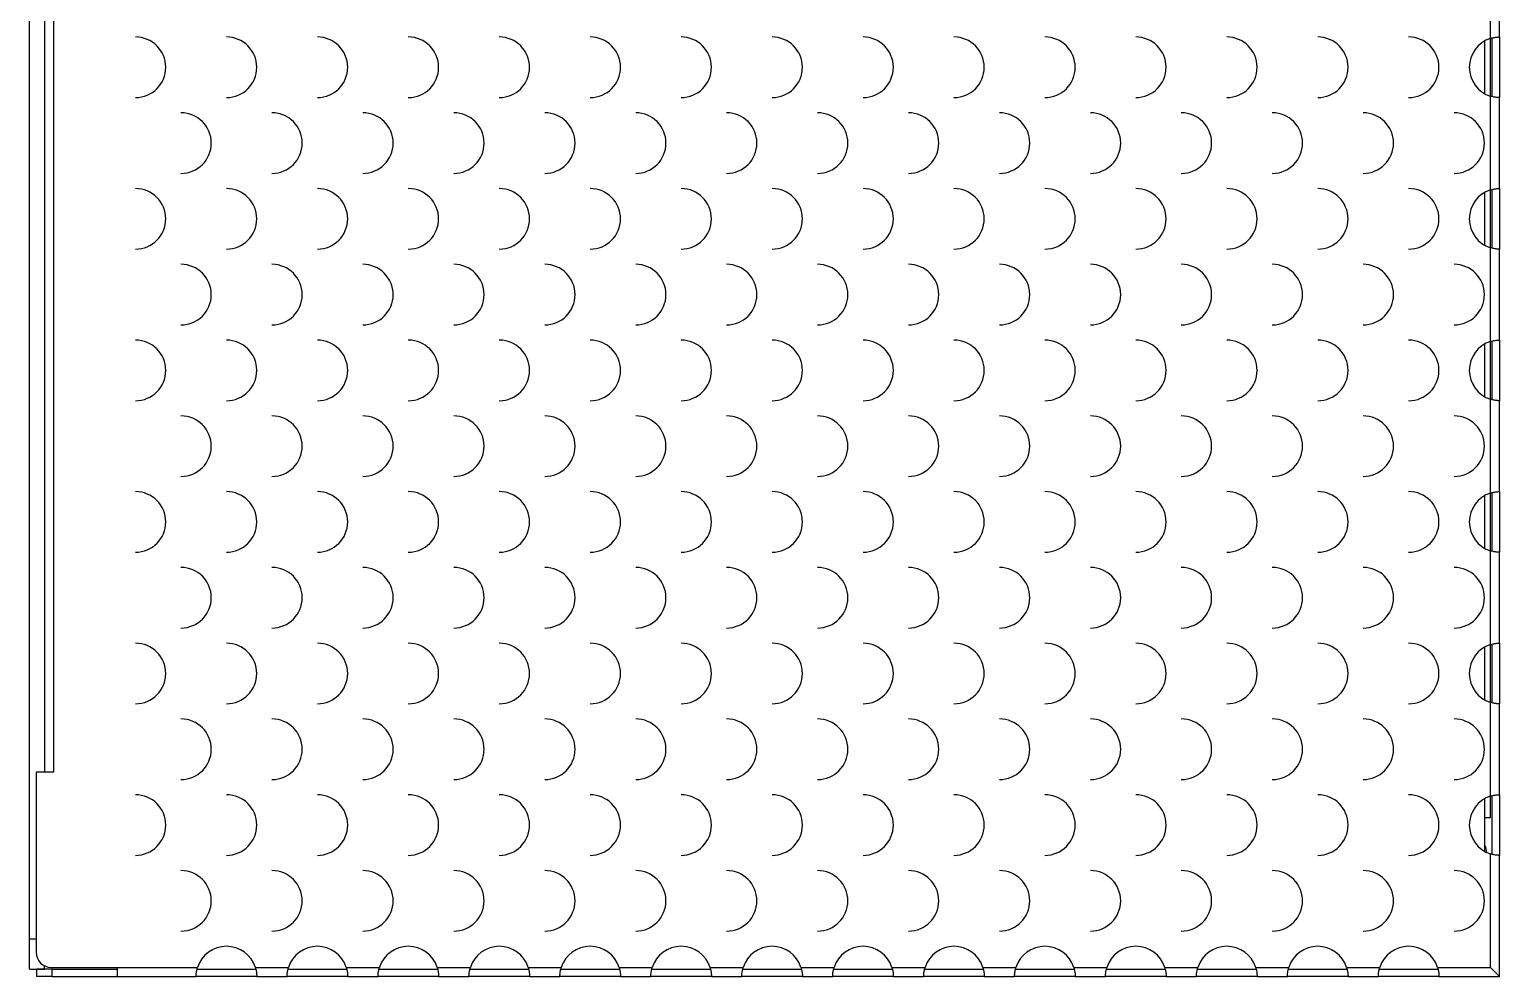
# Model space of a CAD drawing. Header units: millimetres. Extents: x -876 to 1110, y -521 to 521.
# Drawn here: x 503.5 to 600.5, y 189 to 251.5 of the extents above; entities that cross this region are included whole.
import ezdxf

# ---------------------------------------------------------------- set-up
doc = ezdxf.new("R2010")
doc.units = ezdxf.units.MM

msp = doc.modelspace()

# ---------------------------------------------------------------- linework, layer by layer
at = {"color": 7, "linetype": 'Continuous', "lineweight": 25}
for p, q in [((503.478, 189.473), (503.478, 287.973)), ((504.478, 287.973), (504.478, 202.473)), ((505.078, 275.373), (505.078, 202.473)), ((599.878, 199.473), (599.878, 275.373)), ((600.478, 250.973), (600.478, 256.973)), ((599.478, 250.705), (599.478, 247.241)), ((600.478, 240.973), (600.478, 246.973)), ((599.478, 240.705), (599.478, 237.241)), ((600.478, 230.973), (600.478, 236.973)), ((599.478, 230.705), (599.478, 227.241)), ((600.478, 220.973), (600.478, 226.973)), ((599.478, 220.705), (599.478, 217.241)), ((600.478, 210.973), (600.478, 216.973)), ((599.478, 210.705), (599.478, 207.241)), ((600.478, 200.973), (600.478, 206.973)), ((505.078, 202.473), (503.928, 202.473)), ((503.928, 202.473), (503.928, 190.573)), ((599.478, 200.705), (599.478, 197.241)), ((599.478, 199.473), (599.878, 199.473)), ((599.878, 189.573), (599.878, 197.065)), ((600.478, 188.973), (600.478, 196.973)), ((503.478, 191.473), (503.928, 191.473)), ((503.478, 189.473), (504.478, 189.473)), ((503.978, 188.973), (503.978, 189.473)), ((504.478, 189.473), (504.478, 189.68)), ((504.928, 189.573), (514.57, 189.573)), ((504.978, 188.973), (504.978, 189.473)), ((504.978, 189.473), (509.278, 189.473)), ((518.386, 189.573), (520.57, 189.573)), ((524.386, 189.573), (526.57, 189.573)), ((530.386, 189.573), (532.57, 189.573)), ((536.386, 189.573), (538.57, 189.573)), ((542.386, 189.573), (544.57, 189.573)), ((548.386, 189.573), (550.57, 189.573)), ((554.386, 189.573), (556.57, 189.573)), ((560.386, 189.573), (562.57, 189.573)), ((566.386, 189.573), (568.57, 189.573)), ((572.386, 189.573), (574.57, 189.573)), ((578.386, 189.573), (580.57, 189.573)), ((584.386, 189.573), (586.57, 189.573)), ((590.386, 189.573), (592.57, 189.573)), ((596.386, 189.573), (599.878, 189.573)), ((504.978, 188.973), (514.479, 188.973)), ((518.477, 188.973), (520.479, 188.973)), ((524.477, 188.973), (526.479, 188.973)), ((530.477, 188.973), (532.479, 188.973)), ((536.477, 188.973), (538.479, 188.973)), ((542.477, 188.973), (544.479, 188.973)), ((548.477, 188.973), (550.479, 188.973)), ((554.477, 188.973), (556.479, 188.973)), ((560.477, 188.973), (562.479, 188.973)), ((566.477, 188.973), (568.479, 188.973)), ((572.477, 188.973), (574.479, 188.973)), ((578.477, 188.973), (580.479, 188.973)), ((584.477, 188.973), (586.479, 188.973)), ((590.477, 188.973), (592.479, 188.973)), ((596.477, 188.973), (599.878, 188.973)), ((599.878, 188.981), (599.878, 188.973)), ((599.978, 188.973), (600.478, 188.973))]:
    msp.add_line(p, q, dxfattribs=at)
for centre, radius, start, end in [((510.478, 248.973), 2, 270, 90), ((516.478, 248.973), 2, 270, 90), ((522.478, 248.973), 2, 270, 90), ((528.478, 248.973), 2, 270, 90), ((534.478, 248.973), 2, 270, 90), ((540.478, 248.973), 2, 270, 90), ((546.478, 248.973), 2, 270, 90), ((552.478, 248.973), 2, 270, 90), ((558.478, 248.973), 2, 270, 90), ((564.478, 248.973), 2, 270, 90), ((570.478, 248.973), 2, 270, 90), ((576.478, 248.973), 2, 270, 90), ((582.478, 248.973), 2, 270, 90), ((588.478, 248.973), 2, 270, 90), ((594.478, 248.973), 2, 270, 90), ((600.478, 248.973), 2, 107.4576, 252.5424), ((513.478, 243.973), 2, 270, 90), ((519.478, 243.973), 2, 270, 90), ((525.478, 243.973), 2, 270, 90), ((531.478, 243.973), 2, 270, 90), ((537.478, 243.973), 2, 270, 90), ((543.478, 243.973), 2, 270, 90), ((549.478, 243.973), 2, 270, 90), ((555.478, 243.973), 2, 270, 90), ((561.478, 243.973), 2, 270, 90), ((567.478, 243.973), 2, 270, 90), ((573.478, 243.973), 2, 270, 90), ((579.478, 243.973), 2, 270, 90), ((585.478, 243.973), 2, 270, 90), ((591.478, 243.973), 2, 270, 90), ((597.478, 243.973), 2, 270, 90), ((510.478, 238.973), 2, 270, 90), ((516.478, 238.973), 2, 270, 90), ((522.478, 238.973), 2, 270, 90), ((528.478, 238.973), 2, 270, 90), ((534.478, 238.973), 2, 270, 90), ((540.478, 238.973), 2, 270, 90), ((546.478, 238.973), 2, 270, 90), ((552.478, 238.973), 2, 270, 90), ((558.478, 238.973), 2, 270, 90), ((564.478, 238.973), 2, 270, 90), ((570.478, 238.973), 2, 270, 90), ((576.478, 238.973), 2, 270, 90), ((582.478, 238.973), 2, 270, 90), ((588.478, 238.973), 2, 270, 90), ((594.478, 238.973), 2, 270, 90), ((600.478, 238.973), 2, 107.4576, 252.5424), ((513.478, 233.973), 2, 270, 90), ((519.478, 233.973), 2, 270, 90), ((525.478, 233.973), 2, 270, 90), ((531.478, 233.973), 2, 270, 90), ((537.478, 233.973), 2, 270, 90), ((543.478, 233.973), 2, 270, 90), ((549.478, 233.973), 2, 270, 90), ((555.478, 233.973), 2, 270, 90), ((561.478, 233.973), 2, 270, 90), ((567.478, 233.973), 2, 270, 90), ((573.478, 233.973), 2, 270, 90), ((579.478, 233.973), 2, 270, 90), ((585.478, 233.973), 2, 270, 90), ((591.478, 233.973), 2, 270, 90), ((597.478, 233.973), 2, 270, 90), ((510.478, 228.973), 2, 270, 90), ((516.478, 228.973), 2, 270, 90), ((522.478, 228.973), 2, 270, 90), ((528.478, 228.973), 2, 270, 90), ((534.478, 228.973), 2, 270, 90), ((540.478, 228.973), 2, 270, 90), ((546.478, 228.973), 2, 270, 90), ((552.478, 228.973), 2, 270, 90), ((558.478, 228.973), 2, 270, 90), ((564.478, 228.973), 2, 270, 90), ((570.478, 228.973), 2, 270, 90), ((576.478, 228.973), 2, 270, 90), ((582.478, 228.973), 2, 270, 90), ((588.478, 228.973), 2, 270, 90), ((594.478, 228.973), 2, 270, 90), ((600.478, 228.973), 2, 107.4576, 252.5424), ((513.478, 223.973), 2, 270, 90), ((519.478, 223.973), 2, 270, 90), ((525.478, 223.973), 2, 270, 90), ((531.478, 223.973), 2, 270, 90), ((537.478, 223.973), 2, 270, 90), ((543.478, 223.973), 2, 270, 90), ((549.478, 223.973), 2, 270, 90), ((555.478, 223.973), 2, 270, 90), ((561.478, 223.973), 2, 270, 90), ((567.478, 223.973), 2, 270, 90), ((573.478, 223.973), 2, 270, 90), ((579.478, 223.973), 2, 270, 90), ((585.478, 223.973), 2, 270, 90), ((591.478, 223.973), 2, 270, 90), ((597.478, 223.973), 2, 270, 90), ((510.478, 218.973), 2, 270, 90), ((516.478, 218.973), 2, 270, 90), ((522.478, 218.973), 2, 270, 90), ((528.478, 218.973), 2, 270, 90), ((534.478, 218.973), 2, 270, 90), ((540.478, 218.973), 2, 270, 90), ((546.478, 218.973), 2, 270, 90), ((552.478, 218.973), 2, 270, 90), ((558.478, 218.973), 2, 270, 90), ((564.478, 218.973), 2, 270, 90), ((570.478, 218.973), 2, 270, 90), ((576.478, 218.973), 2, 270, 90), ((582.478, 218.973), 2, 270, 90), ((588.478, 218.973), 2, 270, 90), ((594.478, 218.973), 2, 270, 90), ((600.478, 218.973), 2, 107.4576, 252.5424), ((513.478, 213.973), 2, 270, 90), ((519.478, 213.973), 2, 270, 90), ((525.478, 213.973), 2, 270, 90), ((531.478, 213.973), 2, 270, 90), ((537.478, 213.973), 2, 270, 90), ((543.478, 213.973), 2, 270, 90), ((549.478, 213.973), 2, 270, 90), ((555.478, 213.973), 2, 270, 90), ((561.478, 213.973), 2, 270, 90), ((567.478, 213.973), 2, 270, 90), ((573.478, 213.973), 2, 270, 90), ((579.478, 213.973), 2, 270, 90), ((585.478, 213.973), 2, 270, 90), ((591.478, 213.973), 2, 270, 90), ((597.478, 213.973), 2, 270, 90), ((510.478, 208.973), 2, 270, 90), ((516.478, 208.973), 2, 270, 90), ((522.478, 208.973), 2, 270, 90), ((528.478, 208.973), 2, 270, 90), ((534.478, 208.973), 2, 270, 90), ((540.478, 208.973), 2, 270, 90), ((546.478, 208.973), 2, 270, 90), ((552.478, 208.973), 2, 270, 90), ((558.478, 208.973), 2, 270, 90), ((564.478, 208.973), 2, 270, 90), ((570.478, 208.973), 2, 270, 90), ((576.478, 208.973), 2, 270, 90), ((582.478, 208.973), 2, 270, 90), ((588.478, 208.973), 2, 270, 90), ((594.478, 208.973), 2, 270, 90), ((600.478, 208.973), 2, 107.4576, 252.5424), ((513.478, 203.973), 2, 270, 90), ((519.478, 203.973), 2, 270, 90), ((525.478, 203.973), 2, 270, 90), ((531.478, 203.973), 2, 270, 90), ((537.478, 203.973), 2, 270, 90), ((543.478, 203.973), 2, 270, 90), ((549.478, 203.973), 2, 270, 90), ((555.478, 203.973), 2, 270, 90), ((561.478, 203.973), 2, 270, 90), ((567.478, 203.973), 2, 270, 90), ((573.478, 203.973), 2, 270, 90), ((579.478, 203.973), 2, 270, 90), ((585.478, 203.973), 2, 270, 90), ((591.478, 203.973), 2, 270, 90), ((597.478, 203.973), 2, 270, 90), ((510.478, 198.973), 2, 270, 90), ((516.478, 198.973), 2, 270, 90), ((522.478, 198.973), 2, 270, 90), ((528.478, 198.973), 2, 270, 90), ((534.478, 198.973), 2, 270, 90), ((540.478, 198.973), 2, 270, 90), ((546.478, 198.973), 2, 270, 90), ((552.478, 198.973), 2, 270, 90), ((558.478, 198.973), 2, 270, 90), ((564.478, 198.973), 2, 270, 90), ((570.478, 198.973), 2, 270, 90), ((576.478, 198.973), 2, 270, 90), ((582.478, 198.973), 2, 270, 90), ((588.478, 198.973), 2, 270, 90), ((594.478, 198.973), 2, 270, 90), ((600.478, 198.973), 2, 107.4576, 252.5424), ((598.154, 196.973), 1.5, 6.99766, 28.03117), ((513.478, 193.973), 2, 270, 90), ((519.478, 193.973), 2, 270, 90), ((525.478, 193.973), 2, 270, 90), ((531.478, 193.973), 2, 270, 90), ((537.478, 193.973), 2, 270, 90), ((543.478, 193.973), 2, 270, 90), ((549.478, 193.973), 2, 270, 90), ((555.478, 193.973), 2, 270, 90), ((561.478, 193.973), 2, 270, 90), ((567.478, 193.973), 2, 270, 90), ((573.478, 193.973), 2, 270, 90), ((579.478, 193.973), 2, 270, 90), ((585.478, 193.973), 2, 270, 90), ((591.478, 193.973), 2, 270, 90), ((597.478, 193.973), 2, 270, 90), ((504.928, 190.573), 1, 180, 270), ((516.478, 188.973), 2, 17.4576, 162.5424), ((522.478, 188.973), 2, 17.4576, 162.5424), ((528.478, 188.973), 2, 17.4576, 162.5424), ((534.478, 188.973), 2, 17.4576, 162.5424), ((540.478, 188.973), 2, 17.4576, 162.5424), ((546.478, 188.973), 2, 17.4576, 162.5424), ((552.478, 188.973), 2, 17.4576, 162.5424), ((558.478, 188.973), 2, 17.4576, 162.5424), ((564.478, 188.973), 2, 17.4576, 162.5424), ((570.478, 188.973), 2, 17.4576, 162.5424), ((576.478, 188.973), 2, 17.4576, 162.5424), ((582.478, 188.973), 2, 17.4576, 162.5424), ((588.478, 188.973), 2, 17.4576, 162.5424), ((594.478, 188.973), 2, 17.4576, 162.5424)]:
    msp.add_arc(centre, radius, start, end, dxfattribs=at)
for points, knots in [([(599.878, 250.881), (599.952, 250.901), (600.066, 250.932), (600.206, 250.955), (600.317, 250.968), (600.405, 250.971), (600.466, 250.973), (600.474, 250.973), (600.478, 250.973)], [0, 0, 0, 0, 0.242515, 0.369046, 0.499306, 0.689606, 0.829886, 1, 1, 1, 1]), ([(599.978, 247.036), (599.978, 247.062), (599.978, 247.103), (599.978, 247.344), (599.978, 247.594), (599.978, 247.902), (599.978, 248.353), (599.978, 248.973), (599.978, 249.592), (599.978, 250.044), (599.978, 250.352), (599.978, 250.602), (599.978, 250.843), (599.978, 250.883), (599.978, 250.909)], [0, 0, 0, 0, 0.119722, 0.184866, 0.25, 0.315137, 0.380278, 0.5, 0.619722, 0.684866, 0.75, 0.815137, 0.880278, 1, 1, 1, 1]), ([(600.478, 250.973), (600.478, 250.946), (600.478, 250.905), (600.478, 250.656), (600.478, 250.397), (600.478, 250.079), (600.478, 249.613), (600.478, 249.224), (600.478, 248.973)], [0, 0, 0, 0, 0.239443, 0.369557, 0.5, 0.630104, 0.760557, 1, 1, 1, 1]), ([(600.478, 248.973), (600.478, 248.721), (600.478, 248.333), (600.478, 247.867), (600.478, 247.549), (600.478, 247.29), (600.478, 247.041), (600.478, 247), (600.478, 246.973)], [0, 0, 0, 0, 0.239443, 0.369557, 0.5, 0.630104, 0.760557, 1, 1, 1, 1]), ([(600.478, 246.973), (600.474, 246.973), (600.466, 246.973), (600.405, 246.975), (600.318, 246.978), (600.207, 246.991), (600.067, 247.013), (599.953, 247.045), (599.878, 247.065)], [0, 0, 0, 0, 0.1690981, 0.308707, 0.4987009, 0.6294235, 0.7564395, 1, 1, 1, 1]), ([(599.878, 240.881), (599.952, 240.901), (600.066, 240.932), (600.206, 240.955), (600.317, 240.968), (600.405, 240.971), (600.466, 240.973), (600.474, 240.973), (600.478, 240.973)], [0, 0, 0, 0, 0.2425154, 0.3690465, 0.4993063, 0.6896056, 0.8298865, 1, 1, 1, 1]), ([(599.978, 237.036), (599.978, 237.062), (599.978, 237.103), (599.978, 237.344), (599.978, 237.594), (599.978, 237.902), (599.978, 238.353), (599.978, 238.973), (599.978, 239.592), (599.978, 240.044), (599.978, 240.352), (599.978, 240.602), (599.978, 240.843), (599.978, 240.883), (599.978, 240.909)], [0, 0, 0, 0, 0.119722, 0.184866, 0.25, 0.315137, 0.380278, 0.5, 0.619722, 0.684866, 0.75, 0.815137, 0.880278, 1, 1, 1, 1]), ([(600.478, 240.973), (600.478, 240.946), (600.478, 240.905), (600.478, 240.656), (600.478, 240.397), (600.478, 240.079), (600.478, 239.613), (600.478, 239.224), (600.478, 238.973)], [0, 0, 0, 0, 0.239443, 0.369557, 0.5, 0.630104, 0.760557, 1, 1, 1, 1]), ([(600.478, 238.973), (600.478, 238.721), (600.478, 238.333), (600.478, 237.867), (600.478, 237.549), (600.478, 237.29), (600.478, 237.041), (600.478, 237), (600.478, 236.973)], [0, 0, 0, 0, 0.239443, 0.369557, 0.5, 0.630104, 0.760557, 1, 1, 1, 1]), ([(600.478, 236.973), (600.474, 236.973), (600.466, 236.973), (600.405, 236.975), (600.318, 236.978), (600.207, 236.991), (600.067, 237.013), (599.953, 237.045), (599.878, 237.065)], [0, 0, 0, 0, 0.1690981, 0.308707, 0.4987009, 0.6294235, 0.7564395, 1, 1, 1, 1]), ([(599.878, 230.881), (599.952, 230.901), (600.066, 230.932), (600.206, 230.955), (600.317, 230.968), (600.405, 230.971), (600.466, 230.973), (600.474, 230.973), (600.478, 230.973)], [0, 0, 0, 0, 0.242515, 0.369046, 0.499306, 0.689606, 0.829886, 1, 1, 1, 1]), ([(599.978, 227.036), (599.978, 227.062), (599.978, 227.103), (599.978, 227.344), (599.978, 227.594), (599.978, 227.902), (599.978, 228.353), (599.978, 228.973), (599.978, 229.592), (599.978, 230.044), (599.978, 230.352), (599.978, 230.602), (599.978, 230.843), (599.978, 230.883), (599.978, 230.909)], [0, 0, 0, 0, 0.119722, 0.184866, 0.25, 0.315137, 0.380278, 0.5, 0.619722, 0.684866, 0.75, 0.815137, 0.880278, 1, 1, 1, 1]), ([(600.478, 230.973), (600.478, 230.946), (600.478, 230.905), (600.478, 230.656), (600.478, 230.397), (600.478, 230.079), (600.478, 229.613), (600.478, 229.224), (600.478, 228.973)], [0, 0, 0, 0, 0.239443, 0.369557, 0.5, 0.630104, 0.760557, 1, 1, 1, 1]), ([(600.478, 228.973), (600.478, 228.721), (600.478, 228.333), (600.478, 227.867), (600.478, 227.549), (600.478, 227.29), (600.478, 227.041), (600.478, 227), (600.478, 226.973)], [0, 0, 0, 0, 0.239443, 0.369557, 0.5, 0.630104, 0.760557, 1, 1, 1, 1]), ([(600.478, 226.973), (600.474, 226.973), (600.466, 226.973), (600.405, 226.975), (600.318, 226.978), (600.207, 226.991), (600.067, 227.013), (599.953, 227.045), (599.878, 227.065)], [0, 0, 0, 0, 0.169098, 0.308707, 0.498701, 0.629424, 0.75644, 1, 1, 1, 1]), ([(599.878, 220.881), (599.952, 220.901), (600.066, 220.932), (600.206, 220.955), (600.317, 220.968), (600.405, 220.971), (600.466, 220.973), (600.474, 220.973), (600.478, 220.973)], [0, 0, 0, 0, 0.242515, 0.369046, 0.499306, 0.689606, 0.829886, 1, 1, 1, 1]), ([(599.978, 217.036), (599.978, 217.062), (599.978, 217.103), (599.978, 217.344), (599.978, 217.594), (599.978, 217.902), (599.978, 218.353), (599.978, 218.973), (599.978, 219.592), (599.978, 220.044), (599.978, 220.352), (599.978, 220.602), (599.978, 220.843), (599.978, 220.883), (599.978, 220.909)], [0, 0, 0, 0, 0.119722, 0.184866, 0.25, 0.315137, 0.380278, 0.5, 0.619722, 0.684866, 0.75, 0.815137, 0.880278, 1, 1, 1, 1]), ([(600.478, 220.973), (600.478, 220.946), (600.478, 220.905), (600.478, 220.656), (600.478, 220.397), (600.478, 220.079), (600.478, 219.613), (600.478, 219.224), (600.478, 218.973)], [0, 0, 0, 0, 0.239443, 0.369557, 0.5, 0.630104, 0.760557, 1, 1, 1, 1]), ([(600.478, 218.973), (600.478, 218.721), (600.478, 218.333), (600.478, 217.867), (600.478, 217.549), (600.478, 217.29), (600.478, 217.041), (600.478, 217), (600.478, 216.973)], [0, 0, 0, 0, 0.239443, 0.369557, 0.5, 0.630104, 0.760557, 1, 1, 1, 1]), ([(600.478, 216.973), (600.474, 216.973), (600.466, 216.973), (600.405, 216.975), (600.318, 216.978), (600.207, 216.991), (600.067, 217.013), (599.953, 217.045), (599.878, 217.065)], [0, 0, 0, 0, 0.169098, 0.308707, 0.498701, 0.629424, 0.75644, 1, 1, 1, 1]), ([(599.878, 210.881), (599.952, 210.901), (600.066, 210.932), (600.206, 210.955), (600.317, 210.968), (600.405, 210.971), (600.466, 210.973), (600.474, 210.973), (600.478, 210.973)], [0, 0, 0, 0, 0.242515, 0.369046, 0.499306, 0.689606, 0.829886, 1, 1, 1, 1]), ([(599.978, 207.036), (599.978, 207.062), (599.978, 207.103), (599.978, 207.344), (599.978, 207.594), (599.978, 207.902), (599.978, 208.353), (599.978, 208.973), (599.978, 209.592), (599.978, 210.044), (599.978, 210.352), (599.978, 210.602), (599.978, 210.843), (599.978, 210.883), (599.978, 210.909)], [0, 0, 0, 0, 0.119722, 0.184866, 0.25, 0.315137, 0.380278, 0.5, 0.619722, 0.684866, 0.75, 0.815137, 0.880278, 1, 1, 1, 1]), ([(600.478, 210.973), (600.478, 210.946), (600.478, 210.905), (600.478, 210.656), (600.478, 210.397), (600.478, 210.079), (600.478, 209.613), (600.478, 209.224), (600.478, 208.973)], [0, 0, 0, 0, 0.239443, 0.369557, 0.5, 0.630104, 0.760557, 1, 1, 1, 1]), ([(600.478, 208.973), (600.478, 208.721), (600.478, 208.333), (600.478, 207.867), (600.478, 207.549), (600.478, 207.29), (600.478, 207.041), (600.478, 207), (600.478, 206.973)], [0, 0, 0, 0, 0.2394431, 0.3695566, 0.4999999, 0.6301039, 0.7605569, 1, 1, 1, 1]), ([(600.478, 206.973), (600.474, 206.973), (600.466, 206.973), (600.405, 206.975), (600.318, 206.978), (600.207, 206.991), (600.067, 207.013), (599.953, 207.045), (599.878, 207.065)], [0, 0, 0, 0, 0.169098, 0.308707, 0.498701, 0.629424, 0.75644, 1, 1, 1, 1]), ([(599.878, 200.881), (599.952, 200.901), (600.066, 200.932), (600.206, 200.955), (600.317, 200.968), (600.405, 200.971), (600.466, 200.973), (600.474, 200.973), (600.478, 200.973)], [0, 0, 0, 0, 0.242515, 0.369046, 0.499306, 0.689606, 0.829886, 1, 1, 1, 1]), ([(599.978, 197.036), (599.978, 197.062), (599.978, 197.103), (599.978, 197.344), (599.978, 197.594), (599.978, 197.902), (599.978, 198.353), (599.978, 198.973), (599.978, 199.592), (599.978, 200.044), (599.978, 200.352), (599.978, 200.602), (599.978, 200.843), (599.978, 200.883), (599.978, 200.909)], [0, 0, 0, 0, 0.119722, 0.184866, 0.25, 0.315137, 0.380278, 0.5, 0.619722, 0.684866, 0.75, 0.815137, 0.880278, 1, 1, 1, 1]), ([(600.478, 200.973), (600.478, 200.946), (600.478, 200.905), (600.478, 200.656), (600.478, 200.397), (600.478, 200.079), (600.478, 199.613), (600.478, 199.224), (600.478, 198.973)], [0, 0, 0, 0, 0.239443, 0.369557, 0.5, 0.630104, 0.760557, 1, 1, 1, 1]), ([(600.478, 198.973), (600.478, 198.721), (600.478, 198.333), (600.478, 197.867), (600.478, 197.549), (600.478, 197.29), (600.478, 197.041), (600.478, 197), (600.478, 196.973)], [0, 0, 0, 0, 0.239443, 0.369557, 0.5, 0.630104, 0.760557, 1, 1, 1, 1]), ([(600.478, 196.973), (600.474, 196.973), (600.466, 196.973), (600.405, 196.975), (600.318, 196.978), (600.207, 196.991), (600.067, 197.013), (599.953, 197.045), (599.878, 197.065)], [0, 0, 0, 0, 0.169098, 0.308707, 0.498701, 0.629424, 0.75644, 1, 1, 1, 1]), ([(514.479, 188.973), (514.479, 188.977), (514.479, 188.985), (514.48, 189.045), (514.483, 189.133), (514.496, 189.244), (514.519, 189.385), (514.55, 189.498), (514.57, 189.573)], [0, 0, 0, 0, 0.169506, 0.30926, 0.498764, 0.630195, 0.75744, 1, 1, 1, 1]), ([(514.543, 189.473), (514.58, 189.473), (514.659, 189.473), (515.113, 189.473), (515.751, 189.473), (516.478, 189.473), (517.204, 189.473), (517.843, 189.473), (518.296, 189.473), (518.375, 189.473), (518.413, 189.473)], [0, 0, 0, 0, 0.120405, 0.250025, 0.379644, 0.500017, 0.620384, 0.749985, 0.879586, 1, 1, 1, 1]), ([(518.386, 189.573), (518.406, 189.499), (518.437, 189.385), (518.459, 189.245), (518.473, 189.134), (518.476, 189.046), (518.477, 188.985), (518.477, 188.977), (518.477, 188.973)], [0, 0, 0, 0, 0.241708, 0.368432, 0.499276, 0.689327, 0.82968, 1, 1, 1, 1]), ([(520.479, 188.973), (520.479, 188.977), (520.479, 188.985), (520.48, 189.045), (520.483, 189.133), (520.496, 189.244), (520.519, 189.385), (520.55, 189.498), (520.57, 189.573)], [0, 0, 0, 0, 0.169506, 0.30926, 0.498764, 0.630195, 0.75744, 1, 1, 1, 1]), ([(520.543, 189.473), (520.58, 189.473), (520.659, 189.473), (521.113, 189.473), (521.751, 189.473), (522.478, 189.473), (523.204, 189.473), (523.843, 189.473), (524.296, 189.473), (524.375, 189.473), (524.413, 189.473)], [0, 0, 0, 0, 0.120405, 0.250025, 0.379644, 0.500017, 0.620384, 0.749985, 0.879586, 1, 1, 1, 1]), ([(524.386, 189.573), (524.406, 189.499), (524.437, 189.385), (524.459, 189.245), (524.473, 189.134), (524.476, 189.046), (524.477, 188.985), (524.477, 188.977), (524.477, 188.973)], [0, 0, 0, 0, 0.241708, 0.368432, 0.499276, 0.689327, 0.82968, 1, 1, 1, 1]), ([(526.479, 188.973), (526.479, 188.977), (526.479, 188.985), (526.48, 189.045), (526.483, 189.133), (526.496, 189.244), (526.519, 189.385), (526.55, 189.498), (526.57, 189.573)], [0, 0, 0, 0, 0.1695064, 0.3092602, 0.498764, 0.6301951, 0.7574402, 1, 1, 1, 1]), ([(526.543, 189.473), (526.58, 189.473), (526.659, 189.473), (527.113, 189.473), (527.751, 189.473), (528.478, 189.473), (529.204, 189.473), (529.843, 189.473), (530.296, 189.473), (530.375, 189.473), (530.413, 189.473)], [0, 0, 0, 0, 0.1204049, 0.2500246, 0.3796443, 0.5000174, 0.6203835, 0.7499846, 0.8795857, 1, 1, 1, 1]), ([(530.386, 189.573), (530.406, 189.499), (530.437, 189.385), (530.459, 189.245), (530.473, 189.134), (530.476, 189.046), (530.477, 188.985), (530.477, 188.977), (530.477, 188.973)], [0, 0, 0, 0, 0.2417082, 0.3684317, 0.499276, 0.6893274, 0.8296805, 1, 1, 1, 1]), ([(532.479, 188.973), (532.479, 188.977), (532.479, 188.985), (532.48, 189.045), (532.483, 189.133), (532.496, 189.244), (532.519, 189.385), (532.55, 189.498), (532.57, 189.573)], [0, 0, 0, 0, 0.169506, 0.30926, 0.498764, 0.630195, 0.75744, 1, 1, 1, 1]), ([(532.543, 189.473), (532.58, 189.473), (532.659, 189.473), (533.113, 189.473), (533.751, 189.473), (534.478, 189.473), (535.204, 189.473), (535.843, 189.473), (536.296, 189.473), (536.375, 189.473), (536.413, 189.473)], [0, 0, 0, 0, 0.120405, 0.250025, 0.379644, 0.500017, 0.620384, 0.749985, 0.879586, 1, 1, 1, 1]), ([(536.386, 189.573), (536.406, 189.499), (536.437, 189.385), (536.459, 189.245), (536.473, 189.134), (536.476, 189.046), (536.477, 188.985), (536.477, 188.977), (536.477, 188.973)], [0, 0, 0, 0, 0.241708, 0.368432, 0.499276, 0.689327, 0.82968, 1, 1, 1, 1]), ([(538.479, 188.973), (538.479, 188.977), (538.479, 188.985), (538.48, 189.045), (538.483, 189.133), (538.496, 189.244), (538.519, 189.385), (538.55, 189.498), (538.57, 189.573)], [0, 0, 0, 0, 0.169506, 0.30926, 0.498764, 0.630195, 0.75744, 1, 1, 1, 1]), ([(538.543, 189.473), (538.58, 189.473), (538.659, 189.473), (539.113, 189.473), (539.751, 189.473), (540.478, 189.473), (541.204, 189.473), (541.843, 189.473), (542.296, 189.473), (542.375, 189.473), (542.413, 189.473)], [0, 0, 0, 0, 0.120405, 0.250025, 0.379644, 0.500017, 0.620384, 0.749985, 0.879586, 1, 1, 1, 1]), ([(542.386, 189.573), (542.406, 189.499), (542.437, 189.385), (542.459, 189.245), (542.473, 189.134), (542.476, 189.046), (542.477, 188.985), (542.477, 188.977), (542.477, 188.973)], [0, 0, 0, 0, 0.241708, 0.368432, 0.499276, 0.689327, 0.82968, 1, 1, 1, 1]), ([(544.479, 188.973), (544.479, 188.977), (544.479, 188.985), (544.48, 189.045), (544.483, 189.133), (544.496, 189.244), (544.519, 189.385), (544.55, 189.498), (544.57, 189.573)], [0, 0, 0, 0, 0.169506, 0.30926, 0.498764, 0.630195, 0.75744, 1, 1, 1, 1]), ([(544.543, 189.473), (544.58, 189.473), (544.659, 189.473), (545.113, 189.473), (545.751, 189.473), (546.478, 189.473), (547.204, 189.473), (547.843, 189.473), (548.296, 189.473), (548.375, 189.473), (548.413, 189.473)], [0, 0, 0, 0, 0.120405, 0.250025, 0.379644, 0.500017, 0.620384, 0.749985, 0.879586, 1, 1, 1, 1]), ([(548.386, 189.573), (548.406, 189.499), (548.437, 189.385), (548.459, 189.245), (548.473, 189.134), (548.476, 189.046), (548.477, 188.985), (548.477, 188.977), (548.477, 188.973)], [0, 0, 0, 0, 0.241708, 0.368432, 0.499276, 0.689327, 0.82968, 1, 1, 1, 1]), ([(550.479, 188.973), (550.479, 188.977), (550.479, 188.985), (550.48, 189.045), (550.483, 189.133), (550.496, 189.244), (550.519, 189.385), (550.55, 189.498), (550.57, 189.573)], [0, 0, 0, 0, 0.169506, 0.30926, 0.498764, 0.630195, 0.75744, 1, 1, 1, 1]), ([(550.543, 189.473), (550.58, 189.473), (550.659, 189.473), (551.113, 189.473), (551.751, 189.473), (552.478, 189.473), (553.204, 189.473), (553.843, 189.473), (554.296, 189.473), (554.375, 189.473), (554.413, 189.473)], [0, 0, 0, 0, 0.120405, 0.250025, 0.379644, 0.500017, 0.620384, 0.749985, 0.879586, 1, 1, 1, 1]), ([(554.386, 189.573), (554.406, 189.499), (554.437, 189.385), (554.459, 189.245), (554.473, 189.134), (554.476, 189.046), (554.477, 188.985), (554.477, 188.977), (554.477, 188.973)], [0, 0, 0, 0, 0.241708, 0.368432, 0.499276, 0.689327, 0.82968, 1, 1, 1, 1]), ([(556.479, 188.973), (556.479, 188.977), (556.479, 188.985), (556.48, 189.045), (556.483, 189.133), (556.496, 189.244), (556.519, 189.385), (556.55, 189.498), (556.57, 189.573)], [0, 0, 0, 0, 0.169506, 0.30926, 0.498764, 0.630195, 0.75744, 1, 1, 1, 1]), ([(556.543, 189.473), (556.58, 189.473), (556.659, 189.473), (557.113, 189.473), (557.751, 189.473), (558.478, 189.473), (559.204, 189.473), (559.843, 189.473), (560.296, 189.473), (560.375, 189.473), (560.413, 189.473)], [0, 0, 0, 0, 0.120405, 0.250025, 0.379644, 0.500017, 0.620384, 0.749985, 0.879586, 1, 1, 1, 1]), ([(560.386, 189.573), (560.406, 189.499), (560.437, 189.385), (560.459, 189.245), (560.473, 189.134), (560.476, 189.046), (560.477, 188.985), (560.477, 188.977), (560.477, 188.973)], [0, 0, 0, 0, 0.241708, 0.368432, 0.499276, 0.689327, 0.82968, 1, 1, 1, 1]), ([(562.479, 188.973), (562.479, 188.977), (562.479, 188.985), (562.48, 189.045), (562.483, 189.133), (562.496, 189.244), (562.519, 189.385), (562.55, 189.498), (562.57, 189.573)], [0, 0, 0, 0, 0.1695064, 0.3092602, 0.498764, 0.6301951, 0.7574402, 1, 1, 1, 1]), ([(562.543, 189.473), (562.58, 189.473), (562.659, 189.473), (563.113, 189.473), (563.751, 189.473), (564.478, 189.473), (565.204, 189.473), (565.843, 189.473), (566.296, 189.473), (566.375, 189.473), (566.413, 189.473)], [0, 0, 0, 0, 0.120405, 0.250025, 0.379644, 0.500017, 0.620384, 0.749985, 0.879586, 1, 1, 1, 1]), ([(566.386, 189.573), (566.406, 189.499), (566.437, 189.385), (566.459, 189.245), (566.473, 189.134), (566.476, 189.046), (566.477, 188.985), (566.477, 188.977), (566.477, 188.973)], [0, 0, 0, 0, 0.2417082, 0.3684317, 0.499276, 0.6893274, 0.8296805, 1, 1, 1, 1]), ([(568.479, 188.973), (568.479, 188.977), (568.479, 188.985), (568.48, 189.045), (568.483, 189.133), (568.496, 189.244), (568.519, 189.385), (568.55, 189.498), (568.57, 189.573)], [0, 0, 0, 0, 0.169506, 0.30926, 0.498764, 0.630195, 0.75744, 1, 1, 1, 1]), ([(568.543, 189.473), (568.58, 189.473), (568.659, 189.473), (569.113, 189.473), (569.751, 189.473), (570.478, 189.473), (571.204, 189.473), (571.843, 189.473), (572.296, 189.473), (572.375, 189.473), (572.413, 189.473)], [0, 0, 0, 0, 0.120405, 0.250025, 0.379644, 0.500017, 0.620384, 0.749985, 0.879586, 1, 1, 1, 1]), ([(572.386, 189.573), (572.406, 189.499), (572.437, 189.385), (572.459, 189.245), (572.473, 189.134), (572.476, 189.046), (572.477, 188.985), (572.477, 188.977), (572.477, 188.973)], [0, 0, 0, 0, 0.241708, 0.368432, 0.499276, 0.689327, 0.82968, 1, 1, 1, 1]), ([(574.479, 188.973), (574.479, 188.977), (574.479, 188.985), (574.48, 189.045), (574.483, 189.133), (574.496, 189.244), (574.519, 189.385), (574.55, 189.498), (574.57, 189.573)], [0, 0, 0, 0, 0.169506, 0.30926, 0.498764, 0.630195, 0.75744, 1, 1, 1, 1]), ([(574.543, 189.473), (574.58, 189.473), (574.659, 189.473), (575.113, 189.473), (575.751, 189.473), (576.478, 189.473), (577.204, 189.473), (577.843, 189.473), (578.296, 189.473), (578.375, 189.473), (578.413, 189.473)], [0, 0, 0, 0, 0.120405, 0.250025, 0.379644, 0.500017, 0.620384, 0.749985, 0.879586, 1, 1, 1, 1]), ([(578.386, 189.573), (578.406, 189.499), (578.437, 189.385), (578.459, 189.245), (578.473, 189.134), (578.476, 189.046), (578.477, 188.985), (578.477, 188.977), (578.477, 188.973)], [0, 0, 0, 0, 0.241708, 0.368432, 0.499276, 0.689327, 0.82968, 1, 1, 1, 1]), ([(580.479, 188.973), (580.479, 188.977), (580.479, 188.985), (580.48, 189.045), (580.483, 189.133), (580.496, 189.244), (580.519, 189.385), (580.55, 189.498), (580.57, 189.573)], [0, 0, 0, 0, 0.169506, 0.30926, 0.498764, 0.630195, 0.75744, 1, 1, 1, 1]), ([(580.543, 189.473), (580.58, 189.473), (580.659, 189.473), (581.113, 189.473), (581.751, 189.473), (582.478, 189.473), (583.204, 189.473), (583.843, 189.473), (584.296, 189.473), (584.375, 189.473), (584.413, 189.473)], [0, 0, 0, 0, 0.120405, 0.250025, 0.379644, 0.500017, 0.620384, 0.749985, 0.879586, 1, 1, 1, 1]), ([(584.386, 189.573), (584.406, 189.499), (584.437, 189.385), (584.459, 189.245), (584.473, 189.134), (584.476, 189.046), (584.477, 188.985), (584.477, 188.977), (584.477, 188.973)], [0, 0, 0, 0, 0.241708, 0.368432, 0.499276, 0.689327, 0.82968, 1, 1, 1, 1]), ([(586.479, 188.973), (586.479, 188.977), (586.479, 188.985), (586.48, 189.045), (586.483, 189.133), (586.496, 189.244), (586.519, 189.385), (586.55, 189.498), (586.57, 189.573)], [0, 0, 0, 0, 0.169506, 0.30926, 0.498764, 0.630195, 0.75744, 1, 1, 1, 1]), ([(586.543, 189.473), (586.58, 189.473), (586.659, 189.473), (587.113, 189.473), (587.751, 189.473), (588.478, 189.473), (589.204, 189.473), (589.843, 189.473), (590.296, 189.473), (590.375, 189.473), (590.413, 189.473)], [0, 0, 0, 0, 0.1204049, 0.2500246, 0.3796443, 0.5000174, 0.6203835, 0.7499846, 0.8795857, 1, 1, 1, 1]), ([(590.386, 189.573), (590.406, 189.499), (590.437, 189.385), (590.459, 189.245), (590.473, 189.134), (590.476, 189.046), (590.477, 188.985), (590.477, 188.977), (590.477, 188.973)], [0, 0, 0, 0, 0.241708, 0.368432, 0.499276, 0.689327, 0.82968, 1, 1, 1, 1]), ([(592.479, 188.973), (592.479, 188.977), (592.479, 188.985), (592.48, 189.045), (592.483, 189.133), (592.496, 189.244), (592.519, 189.385), (592.55, 189.498), (592.57, 189.573)], [0, 0, 0, 0, 0.1695064, 0.3092602, 0.498764, 0.6301951, 0.7574402, 1, 1, 1, 1]), ([(592.543, 189.473), (592.58, 189.473), (592.659, 189.473), (593.113, 189.473), (593.751, 189.473), (594.478, 189.473), (595.204, 189.473), (595.843, 189.473), (596.296, 189.473), (596.375, 189.473), (596.413, 189.473)], [0, 0, 0, 0, 0.120405, 0.250025, 0.379644, 0.500017, 0.620384, 0.749985, 0.879586, 1, 1, 1, 1]), ([(596.386, 189.573), (596.406, 189.499), (596.437, 189.385), (596.459, 189.245), (596.473, 189.134), (596.476, 189.046), (596.477, 188.985), (596.477, 188.977), (596.477, 188.973)], [0, 0, 0, 0, 0.241708, 0.368432, 0.499276, 0.689327, 0.82968, 1, 1, 1, 1]), ([(599.878, 189.573), (599.961, 189.489), (600.115, 189.336), (600.285, 189.166), (600.385, 189.066), (600.438, 189.013), (600.472, 188.979), (600.476, 188.975), (600.478, 188.973)], [0, 0, 0, 0, 0.309104, 0.566917, 0.689052, 0.800381, 0.903102, 1, 1, 1, 1]), ([(516.478, 188.973), (516.234, 188.973), (515.727, 188.973), (515.067, 188.973), (514.598, 188.973), (514.518, 188.973), (514.479, 188.973)], [0, 0, 0, 0, 0.24072, 0.499952, 0.759184, 1, 1, 1, 1]), ([(518.477, 188.973), (518.438, 188.973), (518.357, 188.973), (517.889, 188.973), (517.229, 188.973), (516.722, 188.973), (516.478, 188.973)], [0, 0, 0, 0, 0.240816, 0.500048, 0.75928, 1, 1, 1, 1]), ([(522.478, 188.973), (522.234, 188.973), (521.727, 188.973), (521.067, 188.973), (520.598, 188.973), (520.518, 188.973), (520.479, 188.973)], [0, 0, 0, 0, 0.2407202, 0.4999521, 0.7591841, 1, 1, 1, 1]), ([(524.477, 188.973), (524.438, 188.973), (524.357, 188.973), (523.889, 188.973), (523.229, 188.973), (522.722, 188.973), (522.478, 188.973)], [0, 0, 0, 0, 0.240816, 0.500048, 0.75928, 1, 1, 1, 1]), ([(528.478, 188.973), (528.234, 188.973), (527.727, 188.973), (527.067, 188.973), (526.598, 188.973), (526.518, 188.973), (526.479, 188.973)], [0, 0, 0, 0, 0.24072, 0.499952, 0.759184, 1, 1, 1, 1]), ([(530.477, 188.973), (530.438, 188.973), (530.357, 188.973), (529.889, 188.973), (529.229, 188.973), (528.722, 188.973), (528.478, 188.973)], [0, 0, 0, 0, 0.240816, 0.500048, 0.75928, 1, 1, 1, 1]), ([(534.478, 188.973), (534.234, 188.973), (533.727, 188.973), (533.067, 188.973), (532.598, 188.973), (532.518, 188.973), (532.479, 188.973)], [0, 0, 0, 0, 0.24072, 0.499952, 0.759184, 1, 1, 1, 1]), ([(536.477, 188.973), (536.438, 188.973), (536.357, 188.973), (535.889, 188.973), (535.229, 188.973), (534.722, 188.973), (534.478, 188.973)], [0, 0, 0, 0, 0.2408161, 0.5000479, 0.7592797, 1, 1, 1, 1]), ([(540.478, 188.973), (540.234, 188.973), (539.727, 188.973), (539.067, 188.973), (538.598, 188.973), (538.518, 188.973), (538.479, 188.973)], [0, 0, 0, 0, 0.24072, 0.499952, 0.759184, 1, 1, 1, 1]), ([(542.477, 188.973), (542.438, 188.973), (542.357, 188.973), (541.889, 188.973), (541.229, 188.973), (540.722, 188.973), (540.478, 188.973)], [0, 0, 0, 0, 0.2408161, 0.5000479, 0.7592797, 1, 1, 1, 1]), ([(546.478, 188.973), (546.234, 188.973), (545.727, 188.973), (545.067, 188.973), (544.598, 188.973), (544.518, 188.973), (544.479, 188.973)], [0, 0, 0, 0, 0.24072, 0.499952, 0.759184, 1, 1, 1, 1]), ([(548.477, 188.973), (548.438, 188.973), (548.357, 188.973), (547.889, 188.973), (547.229, 188.973), (546.722, 188.973), (546.478, 188.973)], [0, 0, 0, 0, 0.240816, 0.500048, 0.75928, 1, 1, 1, 1]), ([(552.478, 188.973), (552.234, 188.973), (551.727, 188.973), (551.067, 188.973), (550.598, 188.973), (550.518, 188.973), (550.479, 188.973)], [0, 0, 0, 0, 0.24072, 0.499952, 0.759184, 1, 1, 1, 1]), ([(554.477, 188.973), (554.438, 188.973), (554.357, 188.973), (553.889, 188.973), (553.229, 188.973), (552.722, 188.973), (552.478, 188.973)], [0, 0, 0, 0, 0.2408161, 0.5000479, 0.7592797, 1, 1, 1, 1]), ([(558.478, 188.973), (558.234, 188.973), (557.727, 188.973), (557.067, 188.973), (556.598, 188.973), (556.518, 188.973), (556.479, 188.973)], [0, 0, 0, 0, 0.24072, 0.499952, 0.759184, 1, 1, 1, 1]), ([(560.477, 188.973), (560.438, 188.973), (560.357, 188.973), (559.889, 188.973), (559.229, 188.973), (558.722, 188.973), (558.478, 188.973)], [0, 0, 0, 0, 0.240816, 0.500048, 0.75928, 1, 1, 1, 1]), ([(564.478, 188.973), (564.234, 188.973), (563.727, 188.973), (563.067, 188.973), (562.598, 188.973), (562.518, 188.973), (562.479, 188.973)], [0, 0, 0, 0, 0.24072, 0.499952, 0.759184, 1, 1, 1, 1]), ([(566.477, 188.973), (566.438, 188.973), (566.357, 188.973), (565.889, 188.973), (565.229, 188.973), (564.722, 188.973), (564.478, 188.973)], [0, 0, 0, 0, 0.240816, 0.500048, 0.75928, 1, 1, 1, 1]), ([(570.478, 188.973), (570.234, 188.973), (569.727, 188.973), (569.067, 188.973), (568.598, 188.973), (568.518, 188.973), (568.479, 188.973)], [0, 0, 0, 0, 0.24072, 0.499952, 0.759184, 1, 1, 1, 1]), ([(572.477, 188.973), (572.438, 188.973), (572.357, 188.973), (571.889, 188.973), (571.229, 188.973), (570.722, 188.973), (570.478, 188.973)], [0, 0, 0, 0, 0.240816, 0.500048, 0.75928, 1, 1, 1, 1]), ([(576.478, 188.973), (576.234, 188.973), (575.727, 188.973), (575.067, 188.973), (574.598, 188.973), (574.518, 188.973), (574.479, 188.973)], [0, 0, 0, 0, 0.24072, 0.499952, 0.759184, 1, 1, 1, 1]), ([(578.477, 188.973), (578.438, 188.973), (578.357, 188.973), (577.889, 188.973), (577.229, 188.973), (576.722, 188.973), (576.478, 188.973)], [0, 0, 0, 0, 0.240816, 0.500048, 0.75928, 1, 1, 1, 1]), ([(582.478, 188.973), (582.234, 188.973), (581.727, 188.973), (581.067, 188.973), (580.598, 188.973), (580.518, 188.973), (580.479, 188.973)], [0, 0, 0, 0, 0.24072, 0.499952, 0.759184, 1, 1, 1, 1]), ([(584.477, 188.973), (584.438, 188.973), (584.357, 188.973), (583.889, 188.973), (583.229, 188.973), (582.722, 188.973), (582.478, 188.973)], [0, 0, 0, 0, 0.2408161, 0.5000479, 0.7592797, 1, 1, 1, 1]), ([(588.478, 188.973), (588.234, 188.973), (587.727, 188.973), (587.067, 188.973), (586.598, 188.973), (586.518, 188.973), (586.479, 188.973)], [0, 0, 0, 0, 0.24072, 0.499952, 0.759184, 1, 1, 1, 1]), ([(590.477, 188.973), (590.438, 188.973), (590.357, 188.973), (589.889, 188.973), (589.229, 188.973), (588.722, 188.973), (588.478, 188.973)], [0, 0, 0, 0, 0.2408161, 0.5000479, 0.7592797, 1, 1, 1, 1]), ([(594.478, 188.973), (594.234, 188.973), (593.727, 188.973), (593.067, 188.973), (592.598, 188.973), (592.518, 188.973), (592.479, 188.973)], [0, 0, 0, 0, 0.2407202, 0.4999521, 0.7591841, 1, 1, 1, 1]), ([(596.477, 188.973), (596.438, 188.973), (596.357, 188.973), (595.889, 188.973), (595.229, 188.973), (594.722, 188.973), (594.478, 188.973)], [0, 0, 0, 0, 0.240816, 0.500048, 0.75928, 1, 1, 1, 1])]:
    msp.add_open_spline(points, degree=3, knots=knots, dxfattribs=at)
for points in [[(504.978, 189.473), (504.847, 189.473), (504.585, 189.473), (504.254, 189.473), (504.023, 189.473), (503.993, 189.473), (503.978, 189.473)], [(509.278, 189.573), (509.278, 189.494), (509.278, 189.337), (509.278, 189.139), (509.278, 189), (509.278, 188.982), (509.278, 188.973)], [(504.978, 188.973), (504.847, 188.973), (504.585, 188.973), (504.254, 188.973), (504.023, 188.973), (503.993, 188.973), (503.978, 188.973)], [(599.878, 188.981), (599.891, 188.981), (599.917, 188.979), (599.95, 188.977), (599.973, 188.975), (599.976, 188.974), (599.978, 188.973)]]:
    msp.add_open_spline(points, degree=3, dxfattribs=at)

doc.saveas('drawing.dxf')
